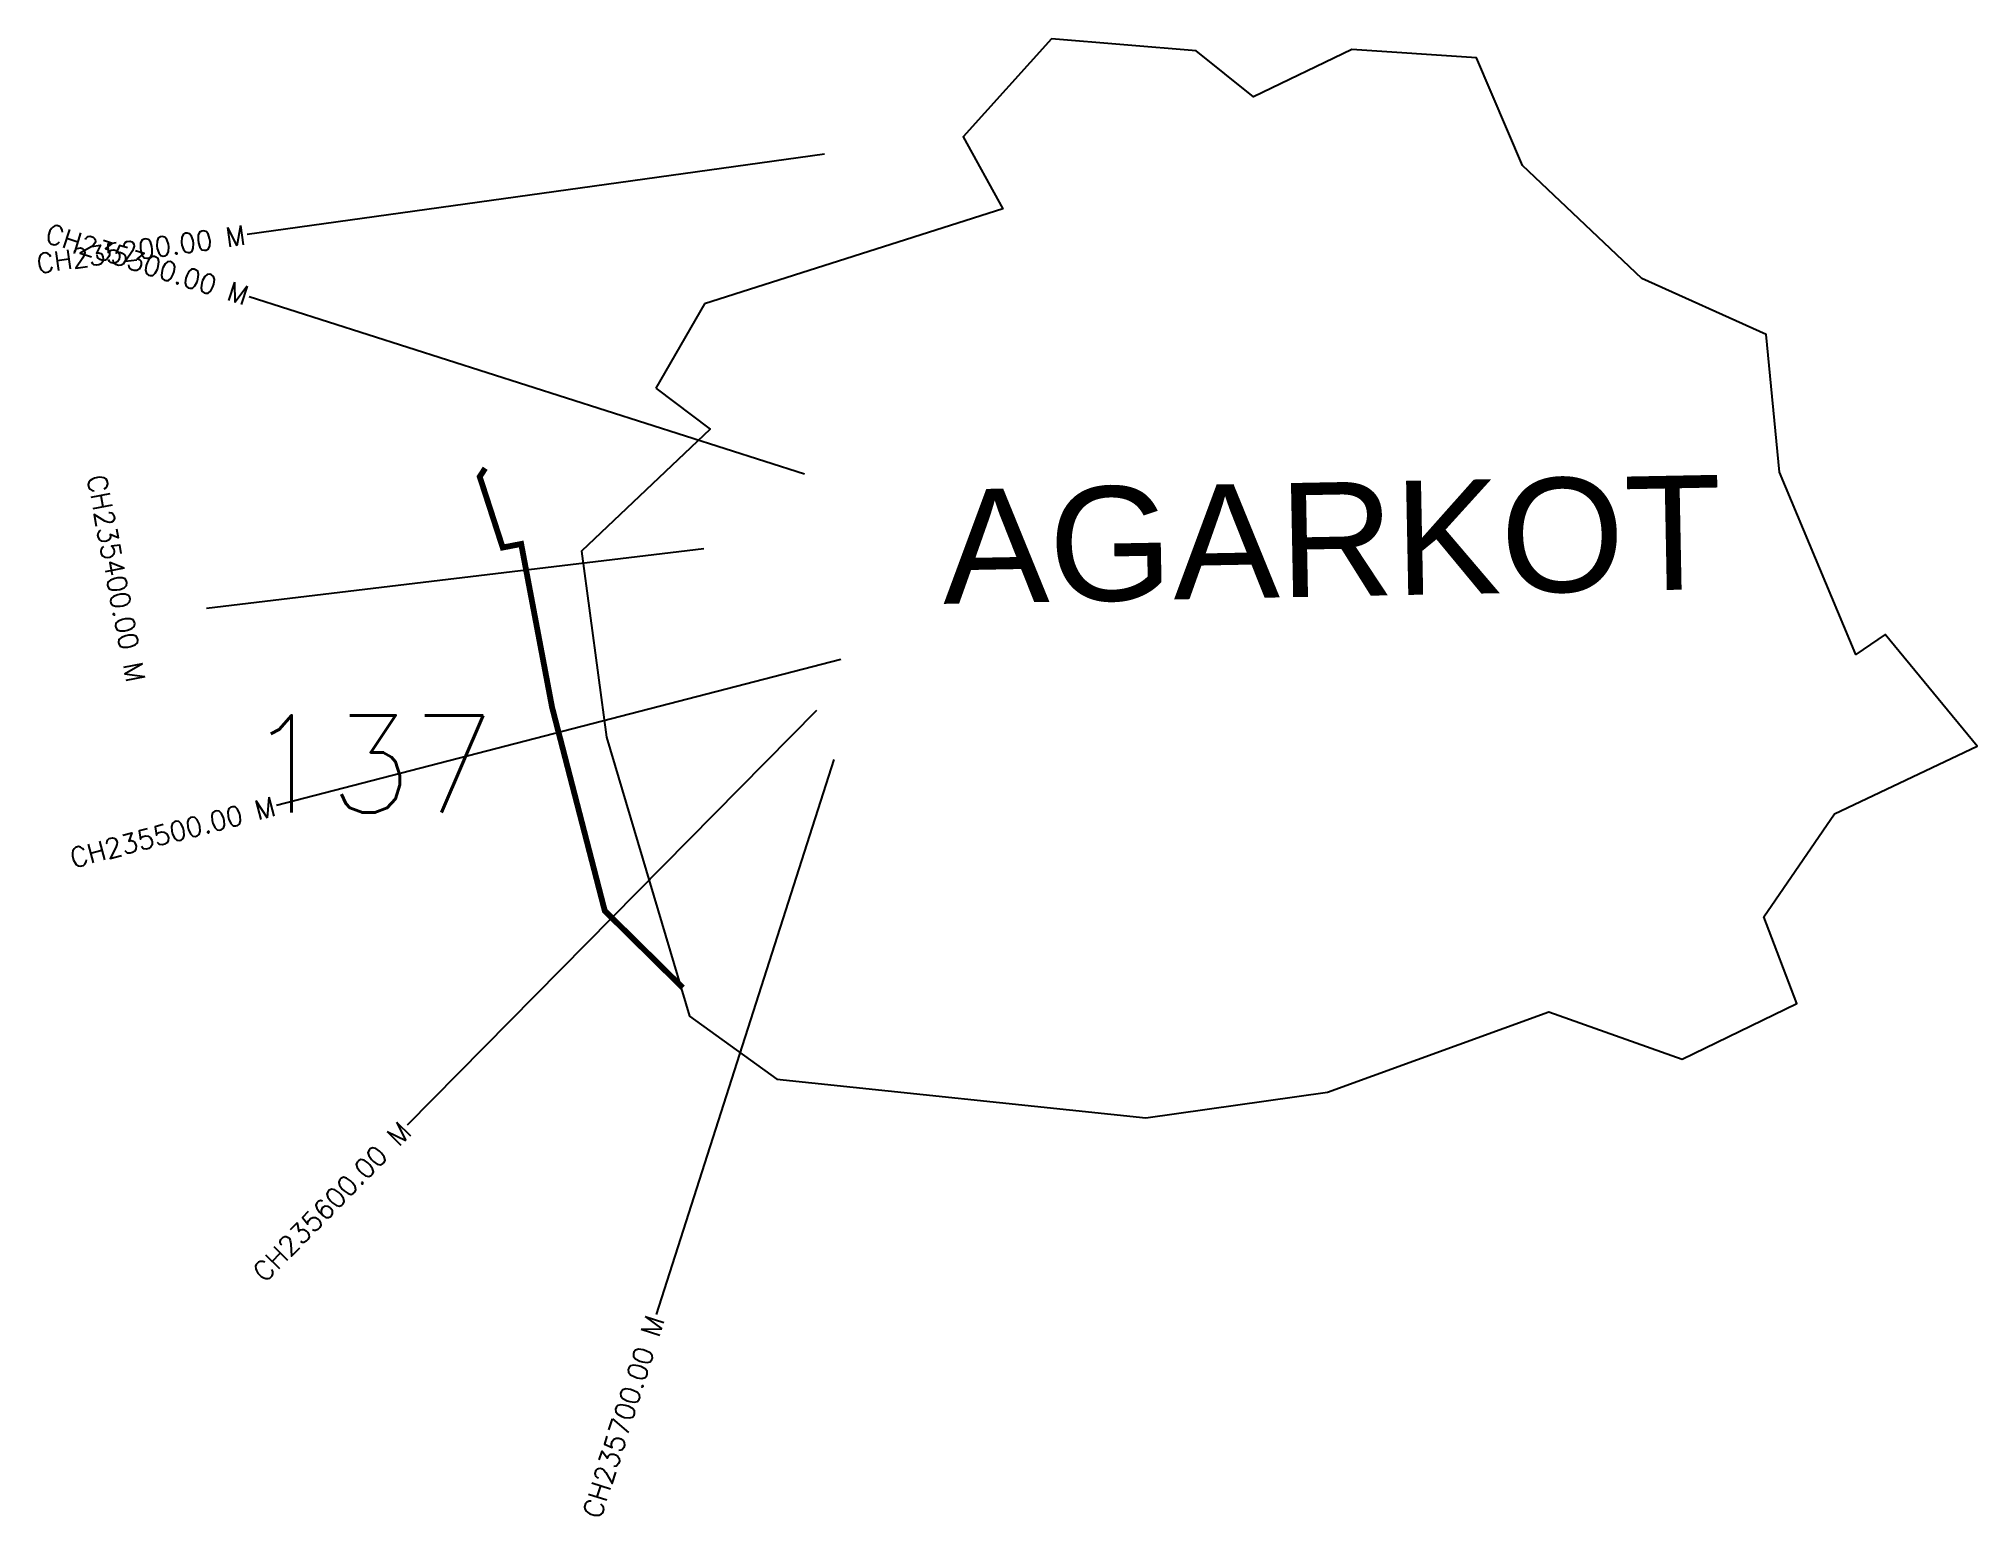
# Model space of a CAD drawing. Header units: metres. Extents: x 280647 to 281644, y 2051502 to 2052262.
import ezdxf
from ezdxf.enums import TextEntityAlignment as Align

# ---------------------------------------------------------------- set-up
doc = ezdxf.new("R2010")
doc.units = ezdxf.units.M
doc.header["$MEASUREMENT"] = 0
for name, color, linetype in [('ARTIFICIALLY PROTECTED', 4, 'Continuous'), ('CS', 134, 'Continuous'), ('CSMark', 6, 'Continuous'), ('village', 3, 'Continuous'), ('VILLAGE NAME', 250, 'Continuous')]:
    doc.layers.add(name, color=color, linetype=linetype)
doc.styles.get("Standard").update_dxf_attribs({"font": 'simplex.shx'})

msp = doc.modelspace()

# ---------------------------------------------------------------- linework, layer by layer
at = {"color": 6, "flags": 128}
msp.add_lwpolyline([(280989.31, 2052125.59), (280964.2, 2052082.29)], dxfattribs=at)
at = {"layer": 'ARTIFICIALLY PROTECTED', "const_width": 3, "flags": 128}
msp.add_lwpolyline([(280876.41, 2052041.01), (280873.58, 2052036.66), (280885.4, 2052000.21), (280894.91, 2052002.03), (280910.78, 2051918.1), (280937.94, 2051813.19), (280978.09, 2051773.58)], dxfattribs=at)
at = {"layer": 'CS'}
for p, q in [((281051.04, 2052202.73), (280753.91, 2052161.33)), ((281040.78, 2052037.96), (280754.98, 2052129.17)), ((280988.89, 2051999.61), (280732.9, 2051968.85)), ((281059.37, 2051942.65), (280768.94, 2051867.46)), ((281046.93, 2051916.38), (280836.22, 2051702.83)), ((281055.86, 2051891.16), (280964.37, 2051605.45))]:
    msp.add_line(p, q, dxfattribs=at)
at = {"layer": 'village', "color": 6}
msp.add_lwpolyline([(280964.2, 2052082.29), (280992.24, 2052061.1), (280925.94, 2051998.31), (280938.86, 2051902.59), (280981.48, 2051758.97), (281026.46, 2051726.46), (281216.4, 2051706.72), (281309.96, 2051719.84), (281423.76, 2051761.28), (281492.42, 2051736.76), (281551.41, 2051765.54), (281534.42, 2051810.08), (281570.72, 2051863.06), (281644.26, 2051897.95), (281596.92, 2051955.46), (281581.84, 2051945.11), (281542.46, 2052038.99), (281535.64, 2052109.8), (281471.6, 2052138.76), (281410.3, 2052196.94), (281386.49, 2052252.22), (281322.43, 2052256.63), (281271.77, 2052232.13), (281242.33, 2052255.8), (281167.81, 2052262.1), (281122.35, 2052211.57), (281142.87, 2052174.49), (280989.31, 2052125.59)], dxfattribs=at)

# ---------------------------------------------------------------- texts
at = {"insert": (280753.17, 2051913.75), "char_height": 50, "attachment_point": 1}
msp.add_mtext_dynamic_manual_height_columns('137', width=84.3741, gutter_width=1, heights=[74.19], dxfattribs=at)
at = {"layer": 'CSMark'}
for s, rotation, p in [('CH235200.00 M', 7.93304, (280752.92, 2052161.19)), ('CH235300.00 M', 342.30013, (280754.03, 2052129.48)), ('CH235300.00 M', 342.30013, (280754.03, 2052129.48)), ('CH235500.00 M', 14.51615, (280767.97, 2051867.21)), ('CH235600.00 M', 45.38474, (280835.52, 2051702.12)), ('CH235700.00 M', 72.2441, (280964.07, 2051604.5))]:
    msp.add_text(s, height=10, rotation=rotation, dxfattribs=at).set_placement(p, align=Align.MIDDLE_RIGHT)
msp.add_text('CH235400.00 M', height=10, rotation=280.86324, dxfattribs=at).set_placement((280676.27, 2052037.45), align=Align.MIDDLE_LEFT)
at = {"layer": 'VILLAGE NAME', "insert": (281111.08, 2052029.93), "char_height": 58.7483, "attachment_point": 1, "rotation": 1.10283}
msp.add_mtext_dynamic_manual_height_columns('{\\fArial|b0|i0|c0|p34;AGARKOT}', width=726.9295, gutter_width=543.74, heights=[0], dxfattribs=at)

doc.saveas('drawing.dxf')
